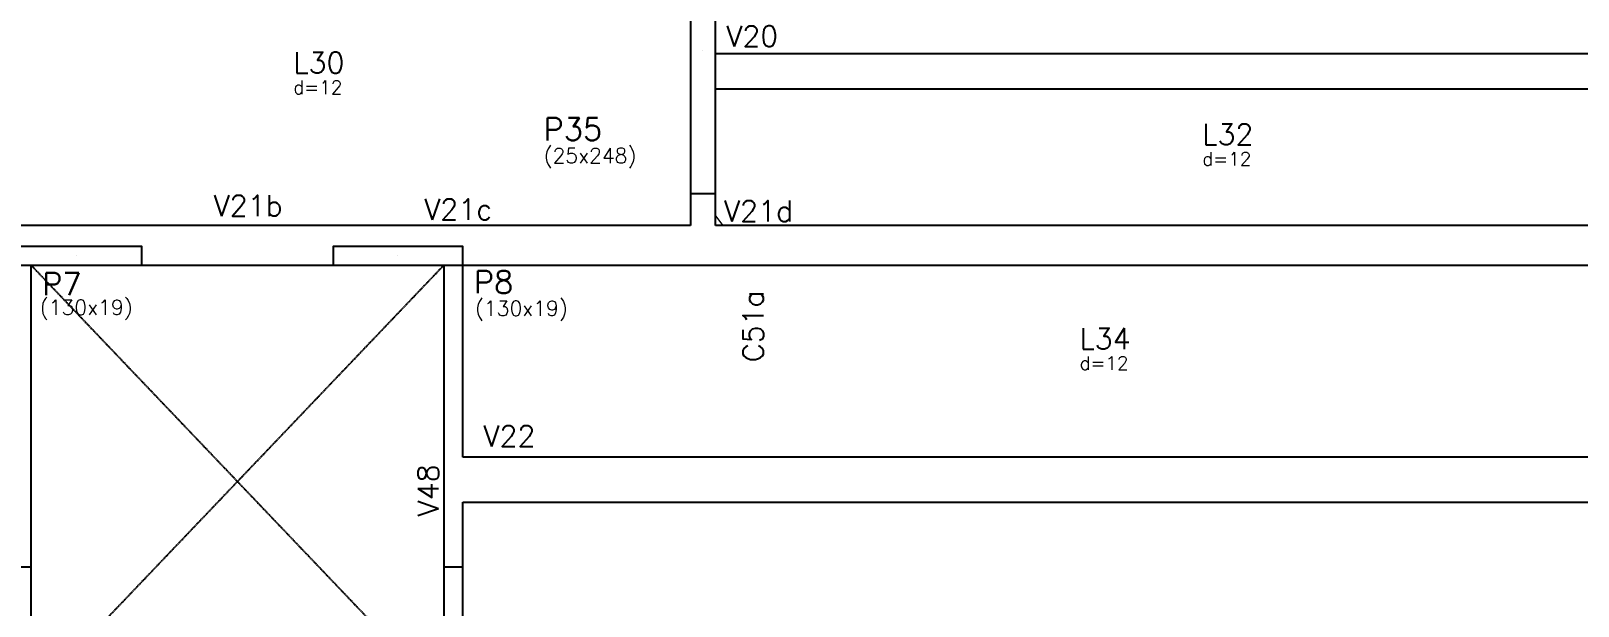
# Model space of a CAD drawing. Extents: x -40810 to 33675, y -2018 to 21213.
# Drawn here: x 20672 to 22224, y 754 to 1331 of the extents above; entities that cross this region are included whole.
import ezdxf

# ---------------------------------------------------------------- set-up
doc = ezdxf.new("R2010")
doc.units = 0
doc.linetypes.add('TRAZO_HUECO', pattern=[0.75, 0.5, -0.25])
doc.layers.get('0').update_dxf_attribs({"color": 1, "lineweight": 9})
for name, color, linetype in [('1', 5, 'Continuous'), ('10', 7, 'Continuous'), ('12', 3, 'Continuous'), ('13', 7, 'Continuous'), ('241', 7, 'TRAZO_HUECO'), ('242', 3, 'Continuous'), ('3', 2, 'Continuous'), ('8', 5, 'Continuous'), ('9', 3, 'Continuous')]:
    doc.layers.add(name, color=color, linetype=linetype)
doc.styles.get("Standard").update_dxf_attribs({"font": 'romans.shx', "width": 0.8})

msp = doc.modelspace()

# ---------------------------------------------------------------- linework, layer by layer
at = {"linetype": 'Continuous', "ltscale": 30}
for points in [[(22354.32, 1447.912), (21358.32, 1447.912), (21358.32, 1415.912), (21358.32, 1307.912), (22354.32, 1307.912)], [(22347.32, 1272.912), (21358.32, 1272.912), (21358.32, 1167.912), (21358.32, 1145.547), (21365.679, 1135.912), (22347.32, 1135.912)], [(22354.32, 1075.412), (22347.32, 1075.412), (22347.32, 1095.912), (21345.82, 1095.912), (21104.82, 1095.912), (21104.82, 903.412), (22354.32, 903.412)], [(22354.32, 858.412), (21104.82, 858.412), (21104.82, 792.912), (21104.82, 661.912), (21442.82, 661.912), (21442.82, 666.912), (21442.82, 685.912), (21672.82, 685.912), (21672.82, 666.912), (21672.82, 576.412), (22223.32, 576.412), (22223.32, 586.912), (22354.32, 586.912)]]:
    msp.add_lwpolyline(points, close=True, dxfattribs=at)
at = {"layer": '1'}
for points in [[(22354.32, 1307.912), (21358.32, 1307.912)], [(21358.32, 1272.912), (22347.32, 1272.912)], [(21333.32, 1167.912), (21333.32, 1135.912)], [(21358.32, 1135.912), (21358.32, 1167.912)], [(20717.82, 1135.912), (20548.32, 1135.912)], [(21039.82, 1135.912), (20717.82, 1135.912)], [(21333.32, 1135.912), (21039.82, 1135.912)], [(22347.32, 1135.912), (21358.32, 1135.912)], [(20671.82, 792.912), (20671.82, 1095.912)], [(20782.82, 1095.912), (20974.82, 1095.912)], [(21085.82, 1095.912), (21085.82, 880.912)], [(21104.82, 1095.912), (21345.82, 1095.912)], [(21104.82, 903.412), (21104.82, 1095.912)], [(21345.82, 1095.912), (22347.32, 1095.912)], [(22354.32, 903.412), (21104.82, 903.412)], [(21085.82, 880.912), (21085.82, 792.912)], [(21104.82, 792.912), (21104.82, 858.412)], [(21104.82, 858.412), (22354.32, 858.412)]]:
    msp.add_lwpolyline(points, dxfattribs=at)
at = {"layer": '241'}
for p, q in [((20671.82, 661.912), (21085.82, 1095.912)), ((20671.82, 1095.912), (21085.82, 661.912))]:
    msp.add_line(p, q, dxfattribs=at)
at = {"layer": '242'}
for p, q in [((21345.82, 1311.662), (21345.82, 1311.662)), ((20717.82, 1105.412), (20717.82, 1105.412)), ((21039.82, 1105.412), (21039.82, 1105.412))]:
    msp.add_line(p, q, dxfattribs=at)
at = {"layer": '3'}
for points in [[(21333.32, 1167.912), (21358.32, 1167.912), (21358.32, 1415.912), (21333.32, 1415.912), (21333.32, 1167.912)], [(20652.82, 1095.912), (20782.82, 1095.912), (20782.82, 1114.912), (20652.82, 1114.912), (20652.82, 1095.912)], [(20974.82, 1095.912), (21104.82, 1095.912), (21104.82, 1114.912), (20974.82, 1114.912), (20974.82, 1095.912)], [(20652.82, 642.912), (20671.82, 642.912), (20671.82, 792.912), (20652.82, 792.912), (20652.82, 642.912)], [(21085.82, 642.912), (21104.82, 642.912), (21104.82, 792.912), (21085.82, 792.912), (21085.82, 642.912)]]:
    msp.add_lwpolyline(points, dxfattribs=at)

# ---------------------------------------------------------------- texts
at = {"layer": '10'}
for s, p in [('L30', (20934.859, 1288.657)), ('L32', (21846.859, 1216.782)), ('L34', (21723.609, 1011.907))]:
    msp.add_text(s, height=21, dxfattribs=at).set_placement(p)
at = {"layer": '12'}
for s, p in [('(25x248)', (21185.941, 1198.472)), ('(130x19)', (20680.478, 1046.16)), ('(130x19)', (21117.07, 1045.287))]:
    msp.add_text(s, height=15, dxfattribs=at).set_placement(p)
at = {"layer": '13'}
for p in [(20934.859, 1267.762), (21846.859, 1195.887), (21723.609, 991.012)]:
    msp.add_text('d=12', height=13.5, dxfattribs=at).set_placement(p)
at = {"layer": '8'}
for s, p in [('V20', (21369.203, 1315.285)), ('V21b', (20854.799, 1145.109)), ('V21c', (21066.133, 1141.527)), ('V21d', (21366.852, 1139.899)), ('V22', (21125.552, 914.117))]:
    msp.add_text(s, height=21, dxfattribs=at).set_placement(p)
for s, p in [('C51a', (21406.719, 998.789)), ('V48', (21080.691, 843.939))]:
    msp.add_text(s, height=21, rotation=90, dxfattribs=at).set_placement(p)
at = {"layer": '9'}
for s, p in [('P35', (21185.941, 1221.222)), ('P7', (20682.95, 1065.969)), ('P8', (21116.07, 1067.787))]:
    msp.add_text(s, height=22.5, dxfattribs=at).set_placement(p)

doc.saveas('drawing.dxf')
